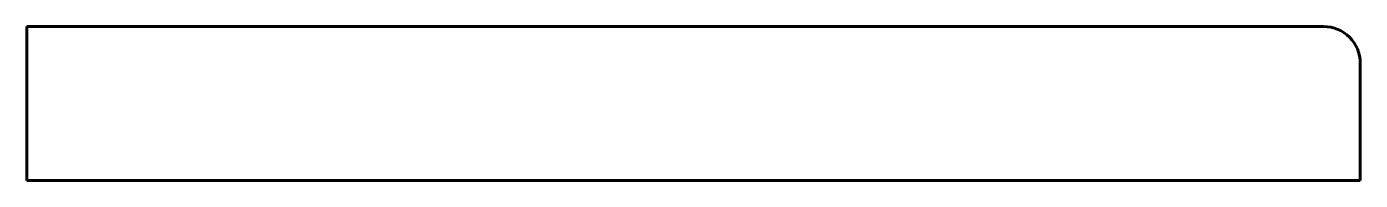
# Model space of a CAD drawing. Header units: millimetres. Extents: x -10.4 to 11.4, y 5.2 to 7.8.
import ezdxf

# ---------------------------------------------------------------- set-up
doc = ezdxf.new("R2010")
doc.units = ezdxf.units.MM
doc.linetypes.add('K5LT_BASIC', pattern=[0])

msp = doc.modelspace()

# ---------------------------------------------------------------- linework, layer by layer
at = {"color": 150, "linetype": 'K5LT_BASIC', "lineweight": 60, "true_color": 0x0080ff}
for p, q in [((9.732, 7.769), (-10.425, 7.769)), ((-10.425, 7.769), (-10.425, 5.248)), ((9.732, 7.769), (10.757, 7.769)), ((11.357, 7.169), (11.357, 5.248)), ((-10.425, 5.248), (11.357, 5.248))]:
    msp.add_line(p, q, dxfattribs=at)
msp.add_arc((10.757, 7.169), 0.6, 0, 90, dxfattribs=at)

doc.saveas('drawing.dxf')
